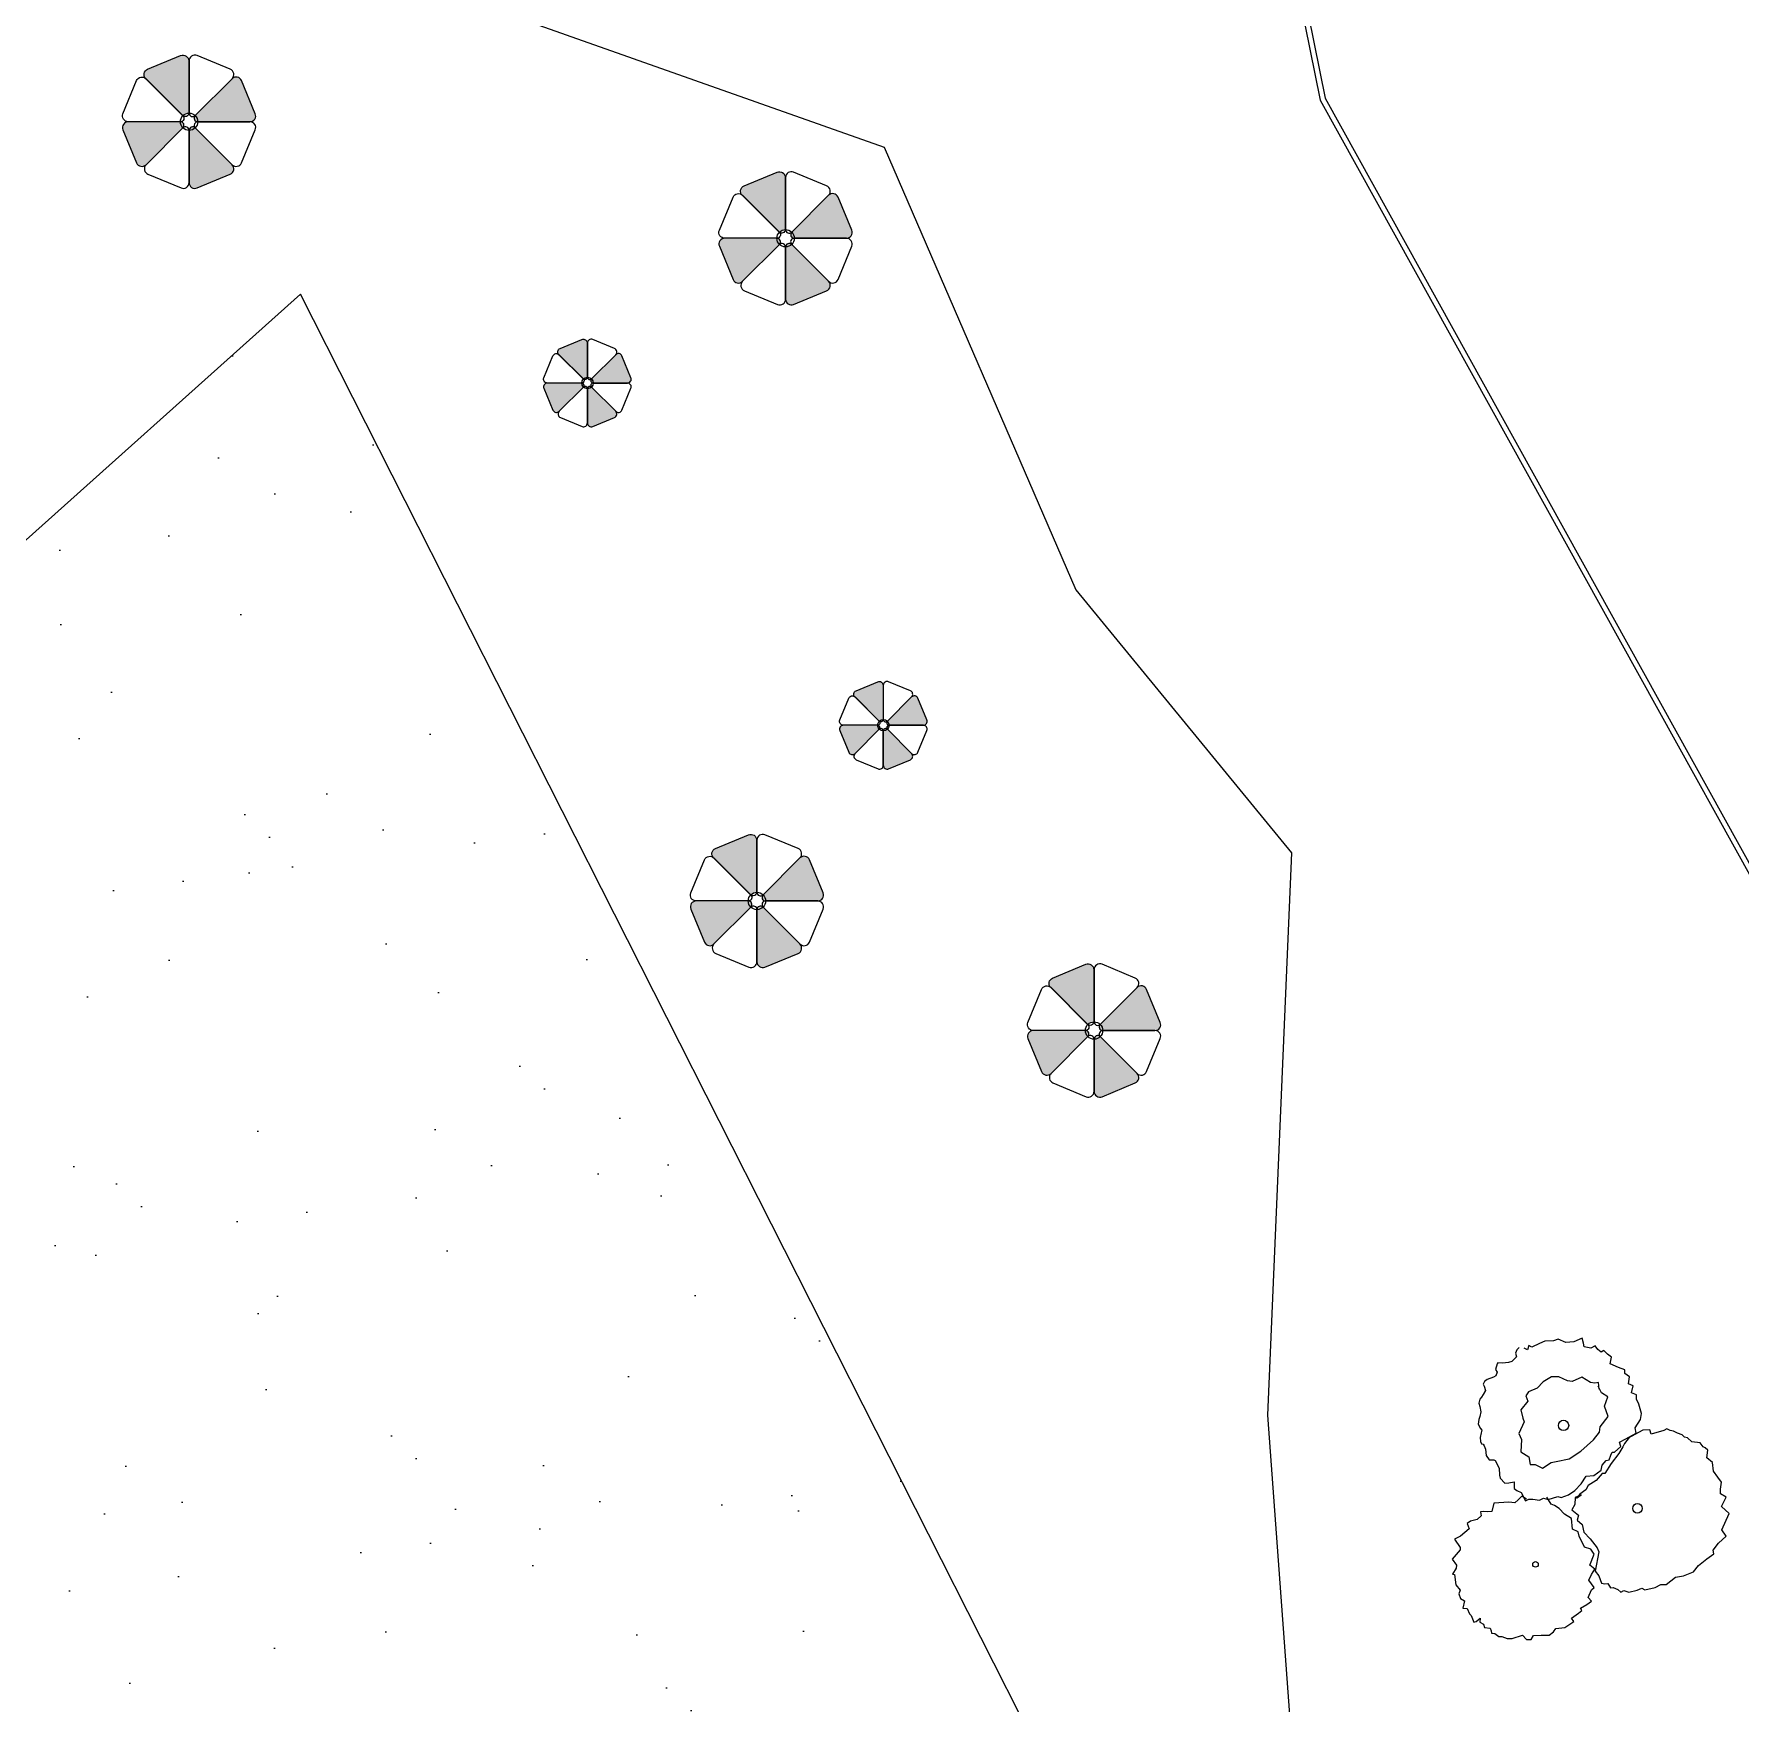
# Model space of a CAD drawing. Header units: millimetres. Extents: x 185 to 501, y 88 to 528.
# Drawn here: x 399.41 to 431.73, y 179.86 to 211.48 of the extents above; entities that cross this region are included whole.
import ezdxf

# ---------------------------------------------------------------- set-up
doc = ezdxf.new("R2010")
doc.units = ezdxf.units.MM
for name, color, linetype in [('arboles', 84, 'Continuous'), ('cerca', 50, 'Continuous'), ('pavimento', 252, 'Continuous'), ('SITE_FURNISHINGS', 230, 'Continuous')]:
    doc.layers.add(name, color=color, linetype=linetype)
doc.layers.add('Paredes', color=141, linetype='Continuous', lineweight=9)

msp = doc.modelspace()

# ---------------------------------------------------------------- hatches: boundary and pattern name
for color, points in [(5, [(402.334, 210.976, 0.534511), (402.182, 211.078), (401.556, 210.818, 0.475071), (401.507, 210.655, -0.059116), (401.527, 210.639), (402.225, 209.941, -0.187719), (402.334, 209.989, 0.000562), (402.334, 209.989)]), (5, [(413.631, 208.769, 0.534511), (413.479, 208.87), (412.852, 208.61, 0.475071), (412.803, 208.447, -0.059116), (412.823, 208.431), (413.521, 207.733, -0.187719), (413.631, 207.781, 0.000562), (413.631, 207.781)]), (256, [(409.881, 205.634, 0.534511), (409.781, 205.701), (409.368, 205.53, 0.475071), (409.336, 205.423, -0.059116), (409.35, 205.412), (409.809, 204.953, -0.187719), (409.881, 204.984, 0.000562), (409.881, 204.984)]), (256, [(415.484, 199.152, 0.534511), (415.384, 199.219), (414.972, 199.048, 0.475071), (414.94, 198.941, -0.059116), (414.953, 198.93), (415.413, 198.471, -0.187719), (415.484, 198.503, 0.000562), (415.484, 198.503)]), (230, [(413.089, 196.218, 0.534511), (412.937, 196.32), (412.31, 196.06, 0.475071), (412.261, 195.897, -0.059116), (412.282, 195.881), (412.98, 195.183, -0.187719), (413.089, 195.231, 0.000562), (413.089, 195.231)]), (230, [(419.474, 193.765, 0.534511), (419.322, 193.867), (418.695, 193.607, 0.475071), (418.646, 193.444, -0.059116), (418.666, 193.428), (419.364, 192.73, -0.187719), (419.474, 192.778, 0.000562), (419.474, 192.778)])]:
    msp.add_hatch(color=color).paths.add_polyline_path(points)
h = msp.add_hatch(color=5)
edge = h.paths.add_edge_path()
edge.add_arc((402.506, 209.893), 0.0682, 135, 270)
edge.add_line((402.506, 209.824), (403.493, 209.824))
edge.add_arc((403.493, 209.934), 0.11, 270, 382.5)
edge.add_line((403.595, 209.976), (403.335, 210.603))
edge.add_arc((403.234, 210.561), 0.11, 22.5, 135)
edge.add_line((403.156, 210.639), (402.458, 209.941))
edge = h.paths.add_edge_path()
edge.add_arc((402.41, 209.66), 0.0682, 45, 180)
edge.add_line((402.341, 209.66), (402.341, 208.673))
edge.add_arc((402.451, 208.673), 0.11, 180, 292.5)
edge.add_line((402.493, 208.571), (403.12, 208.831))
edge.add_arc((403.078, 208.932), 0.11, 292.5, 405)
edge.add_line((403.156, 209.01), (402.458, 209.708))
edge = h.paths.add_edge_path()
edge.add_arc((401.449, 209.088), 0.11, 202.5, 315)
edge.add_line((401.527, 209.01), (402.225, 209.708))
edge.add_arc((402.177, 209.756), 0.0682, 315, 450)
edge.add_line((402.177, 209.824), (401.19, 209.824))
edge.add_arc((401.19, 209.715), 0.11, 90, 202.5)
edge.add_line((401.088, 209.672), (401.348, 209.046))
h = msp.add_hatch(color=5)
edge = h.paths.add_edge_path()
edge.add_arc((413.802, 207.685), 0.0682, 135, 270)
edge.add_line((413.802, 207.617), (414.789, 207.617))
edge.add_arc((414.789, 207.727), 0.11, 270, 382.5)
edge.add_line((414.891, 207.769), (414.631, 208.396))
edge.add_arc((414.53, 208.353), 0.11, 22.5, 135)
edge.add_line((414.452, 208.431), (413.754, 207.733))
edge = h.paths.add_edge_path()
edge.add_arc((413.706, 207.452), 0.0682, 45, 180)
edge.add_line((413.638, 207.452), (413.638, 206.465))
edge.add_arc((413.748, 206.465), 0.11, 180, 292.5)
edge.add_line((413.79, 206.363), (414.416, 206.623))
edge.add_arc((414.374, 206.725), 0.11, 292.5, 405)
edge.add_line((414.452, 206.802), (413.754, 207.5))
edge = h.paths.add_edge_path()
edge.add_arc((412.746, 206.88), 0.11, 202.5, 315)
edge.add_line((412.823, 206.802), (413.521, 207.5))
edge.add_arc((413.473, 207.549), 0.0682, 315, 450)
edge.add_line((413.473, 207.617), (412.486, 207.617))
edge.add_arc((412.486, 207.507), 0.11, 90, 202.5)
edge.add_line((412.384, 207.465), (412.644, 206.838))
h = msp.add_hatch(color=256)
edge = h.paths.add_edge_path()
edge.add_arc((409.994, 204.921), 0.0448, 135, 270)
edge.add_line((409.994, 204.876), (410.643, 204.876))
edge.add_arc((410.643, 204.949), 0.0723, 270, 382.5)
edge.add_line((410.71, 204.976), (410.539, 205.389))
edge.add_arc((410.472, 205.361), 0.0723, 22.5, 135)
edge.add_line((410.421, 205.412), (409.962, 204.953))
edge = h.paths.add_edge_path()
edge.add_arc((409.93, 204.768), 0.0448, 45, 180)
edge.add_line((409.885, 204.768), (409.885, 204.119))
edge.add_arc((409.958, 204.119), 0.0723, 180, 292.5)
edge.add_line((409.985, 204.052), (410.398, 204.223))
edge.add_arc((410.37, 204.289), 0.0723, 292.5, 405)
edge.add_line((410.421, 204.34), (409.962, 204.8))
edge = h.paths.add_edge_path()
edge.add_arc((409.298, 204.392), 0.0723, 202.5, 315)
edge.add_line((409.35, 204.34), (409.809, 204.8))
edge.add_arc((409.777, 204.831), 0.0448, 315, 450)
edge.add_line((409.777, 204.876), (409.128, 204.876))
edge.add_arc((409.128, 204.804), 0.0723, 90, 202.5)
edge.add_line((409.061, 204.776), (409.232, 204.364))
h = msp.add_hatch(color=256)
edge = h.paths.add_edge_path()
edge.add_arc((415.597, 198.44), 0.0448, 135, 270)
edge.add_line((415.597, 198.395), (416.247, 198.395))
edge.add_arc((416.247, 198.467), 0.0723, 270, 382.5)
edge.add_line((416.314, 198.495), (416.143, 198.907))
edge.add_arc((416.076, 198.879), 0.0723, 22.5, 135)
edge.add_line((416.025, 198.93), (415.566, 198.471))
edge = h.paths.add_edge_path()
edge.add_arc((415.534, 198.286), 0.0448, 45, 180)
edge.add_line((415.489, 198.286), (415.489, 197.637))
edge.add_arc((415.561, 197.637), 0.0723, 180, 292.5)
edge.add_line((415.589, 197.57), (416.001, 197.741))
edge.add_arc((415.974, 197.808), 0.0723, 292.5, 405)
edge.add_line((416.025, 197.859), (415.566, 198.318))
edge = h.paths.add_edge_path()
edge.add_arc((414.902, 197.91), 0.0723, 202.5, 315)
edge.add_line((414.953, 197.859), (415.413, 198.318))
edge.add_arc((415.381, 198.35), 0.0448, 315, 450)
edge.add_line((415.381, 198.395), (414.731, 198.395))
edge.add_arc((414.731, 198.322), 0.0723, 90, 202.5)
edge.add_line((414.665, 198.295), (414.835, 197.882))
h = msp.add_hatch(color=230)
edge = h.paths.add_edge_path()
edge.add_arc((413.26, 195.134), 0.0682, 135, 270)
edge.add_line((413.26, 195.066), (414.248, 195.066))
edge.add_arc((414.248, 195.176), 0.11, 270, 382.5)
edge.add_line((414.349, 195.218), (414.09, 195.845))
edge.add_arc((413.988, 195.803), 0.11, 22.5, 135)
edge.add_line((413.91, 195.881), (413.212, 195.183))
edge = h.paths.add_edge_path()
edge.add_arc((413.164, 194.902), 0.0682, 45, 180)
edge.add_line((413.096, 194.902), (413.096, 193.915))
edge.add_arc((413.206, 193.915), 0.11, 180, 292.5)
edge.add_line((413.248, 193.813), (413.875, 194.073))
edge.add_arc((413.833, 194.174), 0.11, 292.5, 405)
edge.add_line((413.91, 194.252), (413.212, 194.95))
edge = h.paths.add_edge_path()
edge.add_arc((412.204, 194.33), 0.11, 202.5, 315)
edge.add_line((412.282, 194.252), (412.98, 194.95))
edge.add_arc((412.931, 194.998), 0.0682, 315, 450)
edge.add_line((412.931, 195.066), (411.944, 195.066))
edge.add_arc((411.944, 194.956), 0.11, 90, 202.5)
edge.add_line((411.843, 194.914), (412.102, 194.288))
h = msp.add_hatch(color=230)
edge = h.paths.add_edge_path()
edge.add_arc((419.645, 192.681), 0.0682, 135, 270)
edge.add_line((419.645, 192.613), (420.633, 192.613))
edge.add_arc((420.633, 192.723), 0.11, 270, 382.5)
edge.add_line((420.734, 192.765), (420.475, 193.392))
edge.add_arc((420.373, 193.35), 0.11, 22.5, 135)
edge.add_line((420.295, 193.428), (419.597, 192.73))
edge = h.paths.add_edge_path()
edge.add_arc((419.549, 192.449), 0.0682, 45, 180)
edge.add_line((419.481, 192.449), (419.481, 191.462))
edge.add_arc((419.591, 191.462), 0.11, 180, 292.5)
edge.add_line((419.633, 191.36), (420.26, 191.62))
edge.add_arc((420.217, 191.721), 0.11, 292.5, 405)
edge.add_line((420.295, 191.799), (419.597, 192.497))
edge = h.paths.add_edge_path()
edge.add_arc((418.589, 191.877), 0.11, 202.5, 315)
edge.add_line((418.666, 191.799), (419.364, 192.497))
edge.add_arc((419.316, 192.545), 0.0682, 315, 450)
edge.add_line((419.316, 192.613), (418.329, 192.613))
edge.add_arc((418.329, 192.503), 0.11, 90, 202.5)
edge.add_line((418.227, 192.461), (418.487, 191.835))
at = {"layer": 'Paredes'}
h = msp.add_hatch(dxfattribs=at)
h.set_pattern_fill('AR-SAND', color=256, scale=0.1, style=0)
h.set_pattern_definition([(37.5, (-1937.9465, 84.6386), (-0.160003, 4.8941324), [0, -3.8608, 0, -4.318, 0, -4.1275]), (7.5, (-1937.9465, 84.6386), (4.495233, 7.168251), [0, -2.0828, 0, -3.4798, 0, -1.3335]), (327.5, (-1941.0707, 84.6386), (7.909924, 0.014372), [0, -1.27, 0, -4.572, 0, -5.969]), (317.5, (-1941.071, 84.6386), (7.635565, 2.229293), [0, -0.635, 0, -2.9972, 0, -3.429])])
h.paths.add_polyline_path([(404.703, 161.158), (415.372, 149.235), (431.021, 163.238), (420.352, 175.161), (404.451, 206.557), (375.26, 180.437)])

# ---------------------------------------------------------------- linework, layer by layer
at = {"layer": 'arboles', "linetype": 'Continuous'}
for p, q in [((427.488, 186.565), (427.46, 186.499)), ((427.529, 186.61), (427.488, 186.565)), ((427.688, 186.565), (427.626, 186.595)), ((427.626, 186.595), (427.626, 186.595)), ((427.716, 186.647), (427.688, 186.565)), ((427.771, 186.617), (427.716, 186.647)), ((427.916, 186.684), (427.771, 186.617)), ((428.019, 186.728), (427.916, 186.684)), ((428.178, 186.736), (428.019, 186.728)), ((428.267, 186.765), (428.178, 186.736)), ((428.412, 186.706), (428.267, 186.765)), ((428.564, 186.714), (428.412, 186.706)), ((428.723, 186.788), (428.564, 186.714)), ((428.75, 186.691), (428.723, 186.788)), ((428.764, 186.625), (428.75, 186.691)), ((428.888, 186.595), (428.764, 186.625)), ((428.971, 186.639), (428.888, 186.595)), ((429.019, 186.573), (428.971, 186.639)), ((429.081, 186.521), (429.019, 186.573)), ((429.137, 186.55), (429.081, 186.521)), ((429.206, 186.484), (429.137, 186.55)), ((427.115, 186.298), (427.081, 186.195)), ((427.081, 186.195), (427.115, 186.143)), ((427.129, 186.321), (427.115, 186.298)), ((427.212, 186.313), (427.129, 186.321)), ((427.274, 186.321), (427.212, 186.313)), ((427.329, 186.328), (427.274, 186.321)), ((427.391, 186.343), (427.329, 186.328)), ((427.405, 186.358), (427.391, 186.343)), ((427.481, 186.432), (427.405, 186.358)), ((427.46, 186.499), (427.481, 186.432)), ((429.281, 186.424), (429.206, 186.484)), ((429.254, 186.298), (429.281, 186.424)), ((429.413, 186.232), (429.254, 186.298)), ((429.53, 186.187), (429.413, 186.232)), ((429.53, 186.12), (429.53, 186.187)), ((426.874, 185.965), (426.846, 185.913)), ((426.846, 185.913), (426.867, 185.876)), ((426.867, 185.876), (426.895, 185.794)), ((426.922, 186.002), (426.874, 185.965)), ((427.046, 186.046), (426.922, 186.002)), ((427.088, 186.076), (427.046, 186.046)), ((427.115, 186.143), (427.088, 186.076)), ((427.988, 185.957), (427.87, 185.84)), ((428.143, 186.055), (427.988, 185.957)), ((428.28, 186.055), (428.143, 186.055)), ((428.444, 185.977), (428.28, 186.055)), ((428.535, 185.967), (428.444, 185.977)), ((428.717, 186.045), (428.535, 185.967)), ((428.881, 185.947), (428.717, 186.045)), ((428.963, 185.937), (428.881, 185.947)), ((429.036, 185.947), (428.963, 185.937)), ((429.091, 185.751), (429.027, 185.879)), ((429.045, 185.82), (429.036, 185.947)), ((429.62, 186.054), (429.53, 186.12)), ((429.599, 185.92), (429.62, 186.054)), ((429.689, 185.883), (429.599, 185.92)), ((429.661, 185.75), (429.689, 185.883)), ((426.784, 185.631), (426.764, 185.557)), ((426.764, 185.557), (426.784, 185.49)), ((426.819, 185.668), (426.784, 185.631)), ((426.846, 185.72), (426.819, 185.668)), ((426.895, 185.794), (426.846, 185.72)), ((427.697, 185.595), (427.56, 185.428)), ((427.706, 185.771), (427.66, 185.693)), ((427.66, 185.693), (427.697, 185.595)), ((427.87, 185.84), (427.706, 185.771)), ((429.209, 185.673), (429.091, 185.751)), ((429.145, 185.497), (429.209, 185.673)), ((429.751, 185.713), (429.661, 185.75)), ((429.751, 185.631), (429.751, 185.713)), ((429.799, 185.535), (429.751, 185.631)), ((429.847, 185.357), (429.799, 185.535)), ((426.764, 185.246), (426.757, 185.157)), ((426.784, 185.305), (426.764, 185.246)), ((426.784, 185.49), (426.805, 185.394)), ((426.805, 185.394), (426.784, 185.305)), ((427.56, 185.428), (427.597, 185.272)), ((427.597, 185.272), (427.624, 185.203)), ((429.063, 185.105), (429.218, 185.301)), ((429.218, 185.301), (429.145, 185.497)), ((429.73, 185.09), (429.826, 185.246)), ((429.826, 185.246), (429.847, 185.357)), ((426.757, 185.157), (426.798, 185.075)), ((426.812, 184.993), (426.791, 184.905)), ((426.791, 184.905), (426.798, 184.83)), ((426.798, 185.075), (426.826, 185.045)), ((426.826, 185.045), (426.812, 184.993)), ((427.624, 185.203), (427.524, 184.978)), ((427.524, 184.978), (427.578, 184.87)), ((428.936, 184.861), (429.054, 185.007)), ((429.054, 185.007), (429.063, 185.105)), ((429.613, 184.905), (429.523, 184.793)), ((429.551, 184.882), (429.744, 184.986)), ((429.654, 184.927), (429.613, 184.905)), ((429.875, 185.045), (429.654, 184.927)), ((429.744, 184.986), (429.73, 185.09)), ((430.006, 185.053), (429.875, 185.045)), ((430.033, 184.971), (430.006, 185.053)), ((430.268, 185.038), (430.033, 184.971)), ((430.33, 185.068), (430.268, 185.038)), ((430.392, 185.038), (430.33, 185.068)), ((430.454, 185.023), (430.392, 185.038)), ((430.53, 184.986), (430.454, 185.023)), ((430.62, 184.956), (430.53, 184.986)), ((430.661, 184.912), (430.62, 184.956)), ((430.716, 184.897), (430.661, 184.912)), ((430.799, 184.823), (430.716, 184.897)), ((426.798, 184.83), (426.819, 184.786)), ((426.819, 184.786), (426.846, 184.778)), ((426.846, 184.778), (426.867, 184.749)), ((426.867, 184.749), (426.895, 184.682)), ((426.895, 184.682), (426.908, 184.563)), ((426.908, 184.563), (426.964, 184.482)), ((427.578, 184.87), (427.56, 184.635)), ((427.56, 184.635), (427.715, 184.537)), ((428.48, 184.498), (428.699, 184.645)), ((428.699, 184.645), (428.936, 184.861)), ((429.233, 184.482), (429.268, 184.571)), ((429.268, 184.571), (429.295, 184.63)), ((429.419, 184.601), (429.275, 184.415)), ((429.295, 184.63), (429.337, 184.63)), ((429.337, 184.63), (429.454, 184.734)), ((429.495, 184.727), (429.419, 184.601)), ((429.433, 184.816), (429.551, 184.882)), ((429.454, 184.734), (429.433, 184.816)), ((429.523, 184.793), (429.495, 184.727)), ((430.958, 184.801), (430.799, 184.823)), ((431.013, 184.727), (430.958, 184.801)), ((431.054, 184.712), (431.013, 184.727)), ((431.103, 184.667), (431.054, 184.712)), ((431.082, 184.519), (431.103, 184.667)), ((426.964, 184.482), (427.053, 184.482)), ((427.053, 184.482), (427.074, 184.467)), ((427.074, 184.467), (427.15, 184.326)), ((427.15, 184.326), (427.157, 184.193)), ((427.715, 184.537), (427.742, 184.391)), ((427.742, 184.391), (427.833, 184.391)), ((427.833, 184.391), (427.97, 184.322)), ((427.97, 184.322), (428.134, 184.43)), ((428.134, 184.43), (428.234, 184.449)), ((428.234, 184.449), (428.48, 184.498)), ((428.943, 184.185), (429.081, 184.289)), ((429.081, 184.289), (429.102, 184.378)), ((429.102, 184.378), (429.178, 184.467)), ((429.275, 184.415), (429.15, 184.222)), ((429.178, 184.467), (429.233, 184.482)), ((431.192, 184.43), (431.082, 184.519)), ((431.213, 184.267), (431.192, 184.43)), ((431.296, 184.156), (431.213, 184.267)), ((427.157, 184.193), (427.171, 184.133)), ((427.171, 184.133), (427.26, 184.037)), ((427.26, 184.037), (427.336, 184.044)), ((427.336, 184.044), (427.433, 184.067)), ((427.433, 184.067), (427.433, 183.941)), ((427.433, 183.941), (427.488, 183.904)), ((428.585, 183.904), (428.702, 184.03)), ((428.702, 184.03), (428.799, 184.17)), ((428.84, 183.993), (428.792, 183.911)), ((428.799, 184.17), (428.943, 184.185)), ((428.992, 184.089), (428.84, 183.993)), ((429.102, 184.222), (428.992, 184.089)), ((429.15, 184.222), (429.102, 184.222)), ((431.365, 184.059), (431.296, 184.156)), ((431.344, 183.926), (431.365, 184.059)), ((431.344, 183.837), (431.344, 183.926)), ((427.053, 183.659), (427.012, 183.503)), ((427.336, 183.681), (427.053, 183.659)), ((427.446, 183.666), (427.336, 183.681)), ((427.509, 183.726), (427.446, 183.666)), ((427.488, 183.904), (427.571, 183.866)), ((427.584, 183.792), (427.509, 183.726)), ((427.571, 183.866), (427.653, 183.703)), ((427.667, 183.74), (427.584, 183.792)), ((427.653, 183.703), (427.716, 183.74)), ((427.716, 183.74), (427.791, 183.74)), ((427.791, 183.74), (427.916, 183.718)), ((427.916, 183.718), (427.991, 183.755)), ((427.991, 183.755), (428.081, 183.733)), ((428.136, 183.644), (428.054, 183.778)), ((428.081, 183.733), (428.261, 183.785)), ((428.198, 183.614), (428.136, 183.644)), ((428.288, 183.563), (428.198, 183.614)), ((428.261, 183.785), (428.323, 183.77)), ((428.323, 183.77), (428.467, 183.822)), ((428.467, 183.822), (428.585, 183.904)), ((428.585, 183.637), (428.53, 183.533)), ((428.592, 183.77), (428.585, 183.637)), ((428.702, 183.822), (428.592, 183.77)), ((428.681, 183.829), (428.619, 183.755)), ((428.619, 183.755), (428.702, 183.822)), ((428.792, 183.911), (428.681, 183.829)), ((431.448, 183.778), (431.344, 183.837)), ((431.365, 183.6), (431.448, 183.778)), ((431.51, 183.466), (431.365, 183.6)), ((426.612, 183.318), (426.543, 183.273)), ((426.543, 183.273), (426.584, 183.177)), ((426.736, 183.355), (426.612, 183.318)), ((426.812, 183.422), (426.736, 183.355)), ((426.853, 183.503), (426.798, 183.496)), ((426.798, 183.496), (426.812, 183.422)), ((426.929, 183.496), (426.853, 183.503)), ((427.012, 183.503), (426.929, 183.496)), ((428.392, 183.451), (428.288, 183.563)), ((428.523, 183.37), (428.392, 183.451)), ((428.543, 183.17), (428.523, 183.37)), ((428.53, 183.533), (428.654, 183.436)), ((428.654, 183.436), (428.626, 183.34)), ((428.626, 183.34), (428.723, 183.259)), ((431.372, 183.155), (431.51, 183.466)), ((426.419, 183.036), (426.308, 182.977)), ((426.308, 182.977), (426.412, 182.821)), ((426.584, 183.177), (426.419, 183.036)), ((428.647, 183.118), (428.543, 183.17)), ((428.668, 183.036), (428.647, 183.118)), ((428.771, 182.828), (428.668, 183.036)), ((428.723, 183.259), (428.757, 183.11)), ((428.757, 183.11), (428.874, 182.984)), ((428.874, 182.984), (429.006, 182.814)), ((431.303, 182.903), (431.448, 183.036)), ((431.448, 183.036), (431.372, 183.155)), ((426.412, 182.777), (426.26, 182.599)), ((426.412, 182.821), (426.412, 182.777)), ((428.888, 182.791), (428.771, 182.828)), ((428.868, 182.487), (428.95, 182.695)), ((428.95, 182.695), (428.888, 182.791)), ((429.04, 182.74), (428.971, 182.376)), ((429.006, 182.814), (429.04, 182.74)), ((431.082, 182.606), (431.22, 182.702)), ((431.206, 182.769), (431.303, 182.903)), ((431.22, 182.702), (431.206, 182.769)), ((426.26, 182.599), (426.343, 182.487)), ((426.336, 182.428), (426.267, 182.317)), ((426.267, 182.317), (426.308, 182.309)), ((426.308, 182.309), (426.329, 182.117)), ((426.343, 182.487), (426.336, 182.428)), ((428.847, 182.206), (428.902, 182.309)), ((428.964, 182.413), (428.868, 182.487)), ((428.902, 182.309), (428.964, 182.413)), ((428.971, 182.376), (429.04, 182.287)), ((430.64, 182.287), (430.834, 182.361)), ((430.834, 182.361), (430.93, 182.48)), ((430.93, 182.48), (431.082, 182.606)), ((426.329, 182.117), (426.412, 182.013)), ((426.412, 182.013), (426.391, 181.946)), ((428.84, 181.872), (428.902, 182.02)), ((428.95, 182.065), (428.847, 182.206)), ((428.902, 182.02), (428.95, 182.065)), ((429.04, 182.287), (429.088, 182.146)), ((429.088, 182.146), (429.15, 182.132)), ((429.15, 182.132), (429.213, 182.139)), ((429.213, 182.139), (429.261, 182.057)), ((429.261, 182.057), (429.309, 182.065)), ((429.309, 182.065), (429.399, 182.028)), ((429.399, 182.028), (429.454, 181.976)), ((429.454, 181.976), (429.516, 182.005)), ((429.516, 182.005), (429.606, 181.976)), ((429.606, 181.976), (429.764, 182.013)), ((429.764, 182.013), (429.854, 182.05)), ((429.854, 182.05), (429.909, 182.02)), ((429.909, 182.02), (430.109, 182.065)), ((430.109, 182.065), (430.213, 182.124)), ((430.213, 182.124), (430.316, 182.124)), ((430.316, 182.124), (430.489, 182.258)), ((430.489, 182.258), (430.64, 182.287)), ((426.391, 181.946), (426.419, 181.857)), ((426.419, 181.857), (426.494, 181.813)), ((426.494, 181.813), (426.467, 181.672)), ((426.467, 181.672), (426.543, 181.664)), ((426.543, 181.664), (426.591, 181.568)), ((428.695, 181.672), (428.812, 181.739)), ((428.716, 181.627), (428.695, 181.672)), ((428.812, 181.739), (428.902, 181.805)), ((428.902, 181.805), (428.84, 181.872)), ((426.591, 181.568), (426.619, 181.531)), ((426.619, 181.531), (426.674, 181.405)), ((426.674, 181.405), (426.715, 181.42)), ((426.715, 181.42), (426.791, 181.486)), ((426.791, 181.486), (426.784, 181.405)), ((426.784, 181.405), (426.853, 181.368)), ((426.853, 181.368), (426.874, 181.309)), ((428.398, 181.309), (428.564, 181.42)), ((428.523, 181.486), (428.654, 181.575)), ((428.564, 181.42), (428.523, 181.486)), ((428.654, 181.575), (428.716, 181.627)), ((426.874, 181.309), (426.984, 181.294)), ((426.984, 181.294), (426.998, 181.242)), ((426.998, 181.242), (427.005, 181.197)), ((427.005, 181.197), (427.067, 181.19)), ((427.067, 181.19), (427.143, 181.138)), ((427.143, 181.138), (427.205, 181.138)), ((427.205, 181.138), (427.302, 181.101)), ((427.302, 181.101), (427.398, 181.101)), ((427.398, 181.101), (427.591, 181.16)), ((427.591, 181.16), (427.667, 181.079)), ((427.667, 181.079), (427.757, 181.079)), ((427.757, 181.079), (427.805, 181.153)), ((427.805, 181.153), (427.95, 181.16)), ((427.95, 181.16), (428.102, 181.16)), ((428.102, 181.16), (428.178, 181.227)), ((428.178, 181.227), (428.226, 181.286)), ((428.226, 181.286), (428.398, 181.309))]:
    msp.add_line(p, q, dxfattribs=at)
for centre, radius in [((428.371, 185.134), 0.0974), ((429.771, 183.563), 0.09), ((427.84, 182.502), 0.0532)]:
    msp.add_circle(centre, radius, dxfattribs=at)
at = {"layer": 'cerca'}
for points in [[(368.063, 311.982), (377.526, 312.953), (385.339, 307.913), (385.664, 296.045), (393.477, 288.728), (394.453, 281.9), (393.802, 277.185), (399.336, 272.958), (403.08, 265.316), (404.226, 256.412), (412.541, 245.569), (419.701, 230.803), (423.858, 210.27), (433.821, 192.296), (434.761, 178.84), (443.57, 169.621)], [(368.113, 311.887), (377.501, 312.85), (385.24, 307.858), (385.565, 296), (393.383, 288.679), (394.352, 281.9), (393.695, 277.141), (399.257, 272.893), (402.983, 265.287), (404.13, 256.372), (412.455, 245.516), (419.605, 230.771), (423.763, 210.235), (433.722, 192.266), (434.663, 178.797), (443.487, 169.564)]]:
    msp.add_lwpolyline(points, dxfattribs=at)
at = {"layer": 'Paredes'}
for p in [(375.26, 180.437), (420.352, 175.161)]:
    msp.add_line(p, (404.451, 206.557), dxfattribs=at)
at = {"layer": 'pavimento'}
msp.add_lwpolyline([(408.323, 211.881), (415.507, 209.344), (419.136, 200.961), (423.219, 195.977), (422.765, 185.328), (423.446, 176.039), (428.889, 168.789), (433.879, 163.125)], dxfattribs=at)
at = {"layer": 'SITE_FURNISHINGS', "color": 5, "linetype": 'Continuous'}
for points in [[(402.334, 209.989, -0.668179), (402.218, 209.941), (401.52, 210.639, -0.534511), (401.556, 210.818), (402.182, 211.078, -0.534511), (402.334, 210.976)], [(402.341, 209.989, 0.668179), (402.458, 209.941), (403.156, 210.639, 0.534511), (403.12, 210.818), (402.493, 211.078, 0.534511), (402.341, 210.976)], [(402.225, 209.941, -0.668179), (402.177, 209.824), (401.19, 209.824, -0.534511), (401.088, 209.976), (401.348, 210.603, -0.534511), (401.527, 210.639)], [(402.458, 209.941, 0.668179), (402.506, 209.824), (403.493, 209.824, 0.534511), (403.595, 209.976), (403.335, 210.603, 0.534511), (403.156, 210.639)], [(401.348, 209.046, 0.534511), (401.527, 209.01), (402.225, 209.708, 0.668179), (402.177, 209.824), (401.19, 209.824, 0.534511), (401.088, 209.672)], [(402.177, 209.824, -1), (402.506, 209.824, -1)], [(402.506, 209.824, 0.668179), (402.458, 209.708), (403.156, 209.01, 0.534511), (403.335, 209.046), (403.595, 209.672, 0.534511), (403.493, 209.824)], [(402.341, 209.66, 0.668179), (402.225, 209.708), (401.527, 209.01, 0.534511), (401.563, 208.831), (402.189, 208.571, 0.534511), (402.341, 208.673)], [(402.458, 209.708, 0.668179), (402.341, 209.66), (402.341, 208.673, 0.534511), (402.493, 208.571), (403.12, 208.831, 0.534511), (403.156, 209.01)], [(413.631, 207.781, -0.668179), (413.514, 207.733), (412.816, 208.431, -0.534511), (412.852, 208.61), (413.479, 208.87, -0.534511), (413.631, 208.769)], [(413.638, 207.781, 0.668179), (413.754, 207.733), (414.452, 208.431, 0.534511), (414.416, 208.61), (413.79, 208.87, 0.534511), (413.638, 208.769)], [(413.521, 207.733, -0.668179), (413.473, 207.617), (412.486, 207.617, -0.534511), (412.384, 207.769), (412.644, 208.396, -0.534511), (412.823, 208.431)], [(413.754, 207.733, 0.668179), (413.802, 207.617), (414.789, 207.617, 0.534511), (414.891, 207.769), (414.631, 208.396, 0.534511), (414.452, 208.431)], [(412.644, 206.838, 0.534511), (412.823, 206.802), (413.521, 207.5, 0.668179), (413.473, 207.617), (412.486, 207.617, 0.534511), (412.384, 207.465)], [(413.638, 207.452, 0.668179), (413.521, 207.5), (412.823, 206.802, 0.534511), (412.859, 206.623), (413.486, 206.363, 0.534511), (413.638, 206.465)], [(413.473, 207.617, -1), (413.802, 207.617, -1)], [(413.754, 207.5, 0.668179), (413.638, 207.452), (413.638, 206.465, 0.534511), (413.79, 206.363), (414.416, 206.623, 0.534511), (414.452, 206.802)], [(413.802, 207.617, 0.668179), (413.754, 207.5), (414.452, 206.802, 0.534511), (414.631, 206.838), (414.891, 207.465, 0.534511), (414.789, 207.617)]]:
    msp.add_lwpolyline(points, format="xyb", close=True, dxfattribs=at)
at = {"layer": 'SITE_FURNISHINGS', "color": 7, "linetype": 'Continuous'}
for points in [[(409.881, 204.984, -0.668179), (409.804, 204.953), (409.345, 205.412, -0.534511), (409.368, 205.53), (409.781, 205.701, -0.534511), (409.881, 205.634)], [(409.885, 204.984, 0.668179), (409.962, 204.953), (410.421, 205.412, 0.534511), (410.398, 205.53), (409.985, 205.701, 0.534511), (409.885, 205.634)], [(409.809, 204.953, -0.668179), (409.777, 204.876), (409.128, 204.876, -0.534511), (409.061, 204.976), (409.232, 205.389, -0.534511), (409.35, 205.412)], [(409.962, 204.953, 0.668179), (409.994, 204.876), (410.643, 204.876, 0.534511), (410.71, 204.976), (410.539, 205.389, 0.534511), (410.421, 205.412)], [(409.777, 204.876, -1), (409.994, 204.876, -1)], [(409.232, 204.364, 0.534511), (409.35, 204.34), (409.809, 204.8, 0.668179), (409.777, 204.876), (409.128, 204.876, 0.534511), (409.061, 204.776)], [(409.885, 204.768, 0.668179), (409.809, 204.8), (409.35, 204.34, 0.534511), (409.373, 204.223), (409.785, 204.052, 0.534511), (409.885, 204.119)], [(409.962, 204.8, 0.668179), (409.885, 204.768), (409.885, 204.119, 0.534511), (409.985, 204.052), (410.398, 204.223, 0.534511), (410.421, 204.34)], [(409.994, 204.876, 0.668179), (409.962, 204.8), (410.421, 204.34, 0.534511), (410.539, 204.364), (410.71, 204.776, 0.534511), (410.643, 204.876)], [(415.484, 198.503, -0.668179), (415.408, 198.471), (414.949, 198.93, -0.534511), (414.972, 199.048), (415.384, 199.219, -0.534511), (415.484, 199.152)], [(415.489, 198.503, 0.668179), (415.566, 198.471), (416.025, 198.93, 0.534511), (416.001, 199.048), (415.589, 199.219, 0.534511), (415.489, 199.152)], [(415.413, 198.471, -0.668179), (415.381, 198.395), (414.731, 198.395, -0.534511), (414.665, 198.495), (414.835, 198.907, -0.534511), (414.953, 198.93)], [(415.566, 198.471, 0.668179), (415.597, 198.395), (416.247, 198.395, 0.534511), (416.314, 198.495), (416.143, 198.907, 0.534511), (416.025, 198.93)], [(415.381, 198.395, -1), (415.597, 198.395, -1)], [(414.835, 197.882, 0.534511), (414.953, 197.859), (415.413, 198.318, 0.668179), (415.381, 198.395), (414.731, 198.395, 0.534511), (414.665, 198.295)], [(415.489, 198.286, 0.668179), (415.413, 198.318), (414.953, 197.859, 0.534511), (414.977, 197.741), (415.389, 197.57, 0.534511), (415.489, 197.637)], [(415.566, 198.318, 0.668179), (415.489, 198.286), (415.489, 197.637, 0.534511), (415.589, 197.57), (416.001, 197.741, 0.534511), (416.025, 197.859)], [(415.597, 198.395, 0.668179), (415.566, 198.318), (416.025, 197.859, 0.534511), (416.143, 197.882), (416.314, 198.295, 0.534511), (416.247, 198.395)]]:
    msp.add_lwpolyline(points, format="xyb", close=True, dxfattribs=at)
at = {"layer": 'SITE_FURNISHINGS', "color": 230, "linetype": 'Continuous'}
for points in [[(413.089, 195.231, -0.668179), (412.972, 195.183), (412.274, 195.881, -0.534511), (412.31, 196.06), (412.937, 196.32, -0.534511), (413.089, 196.218)], [(413.096, 195.231, 0.668179), (413.212, 195.183), (413.91, 195.881, 0.534511), (413.875, 196.06), (413.248, 196.32, 0.534511), (413.096, 196.218)], [(412.98, 195.183, -0.668179), (412.931, 195.066), (411.944, 195.066, -0.534511), (411.843, 195.218), (412.102, 195.845, -0.534511), (412.282, 195.881)], [(413.212, 195.183, 0.668179), (413.26, 195.066), (414.248, 195.066, 0.534511), (414.349, 195.218), (414.09, 195.845, 0.534511), (413.91, 195.881)], [(412.931, 195.066, -1), (413.26, 195.066, -1)], [(412.102, 194.288, 0.534511), (412.282, 194.252), (412.98, 194.95, 0.668179), (412.931, 195.066), (411.944, 195.066, 0.534511), (411.843, 194.914)], [(413.096, 194.902, 0.668179), (412.98, 194.95), (412.282, 194.252, 0.534511), (412.317, 194.073), (412.944, 193.813, 0.534511), (413.096, 193.915)], [(413.212, 194.95, 0.668179), (413.096, 194.902), (413.096, 193.915, 0.534511), (413.248, 193.813), (413.875, 194.073, 0.534511), (413.91, 194.252)], [(413.26, 195.066, 0.668179), (413.212, 194.95), (413.91, 194.252, 0.534511), (414.09, 194.288), (414.349, 194.914, 0.534511), (414.248, 195.066)], [(419.474, 192.778, -0.668179), (419.357, 192.73), (418.659, 193.428, -0.534511), (418.695, 193.607), (419.322, 193.867, -0.534511), (419.474, 193.765)], [(419.481, 192.778, 0.668179), (419.597, 192.73), (420.295, 193.428, 0.534511), (420.26, 193.607), (419.633, 193.867, 0.534511), (419.481, 193.765)], [(419.364, 192.73, -0.668179), (419.316, 192.613), (418.329, 192.613, -0.534511), (418.227, 192.765), (418.487, 193.392, -0.534511), (418.666, 193.428)], [(419.597, 192.73, 0.668179), (419.645, 192.613), (420.633, 192.613, 0.534511), (420.734, 192.765), (420.475, 193.392, 0.534511), (420.295, 193.428)], [(419.316, 192.613, -1), (419.645, 192.613, -1)], [(418.487, 191.835, 0.534511), (418.666, 191.799), (419.364, 192.497, 0.668179), (419.316, 192.613), (418.329, 192.613, 0.534511), (418.227, 192.461)], [(419.481, 192.449, 0.668179), (419.364, 192.497), (418.666, 191.799, 0.534511), (418.702, 191.62), (419.329, 191.36, 0.534511), (419.481, 191.462)], [(419.597, 192.497, 0.668179), (419.481, 192.449), (419.481, 191.462, 0.534511), (419.633, 191.36), (420.26, 191.62, 0.534511), (420.295, 191.799)], [(419.645, 192.613, 0.668179), (419.597, 192.497), (420.295, 191.799, 0.534511), (420.475, 191.835), (420.734, 192.461, 0.534511), (420.633, 192.613)]]:
    msp.add_lwpolyline(points, format="xyb", close=True, dxfattribs=at)

doc.saveas('drawing.dxf')
